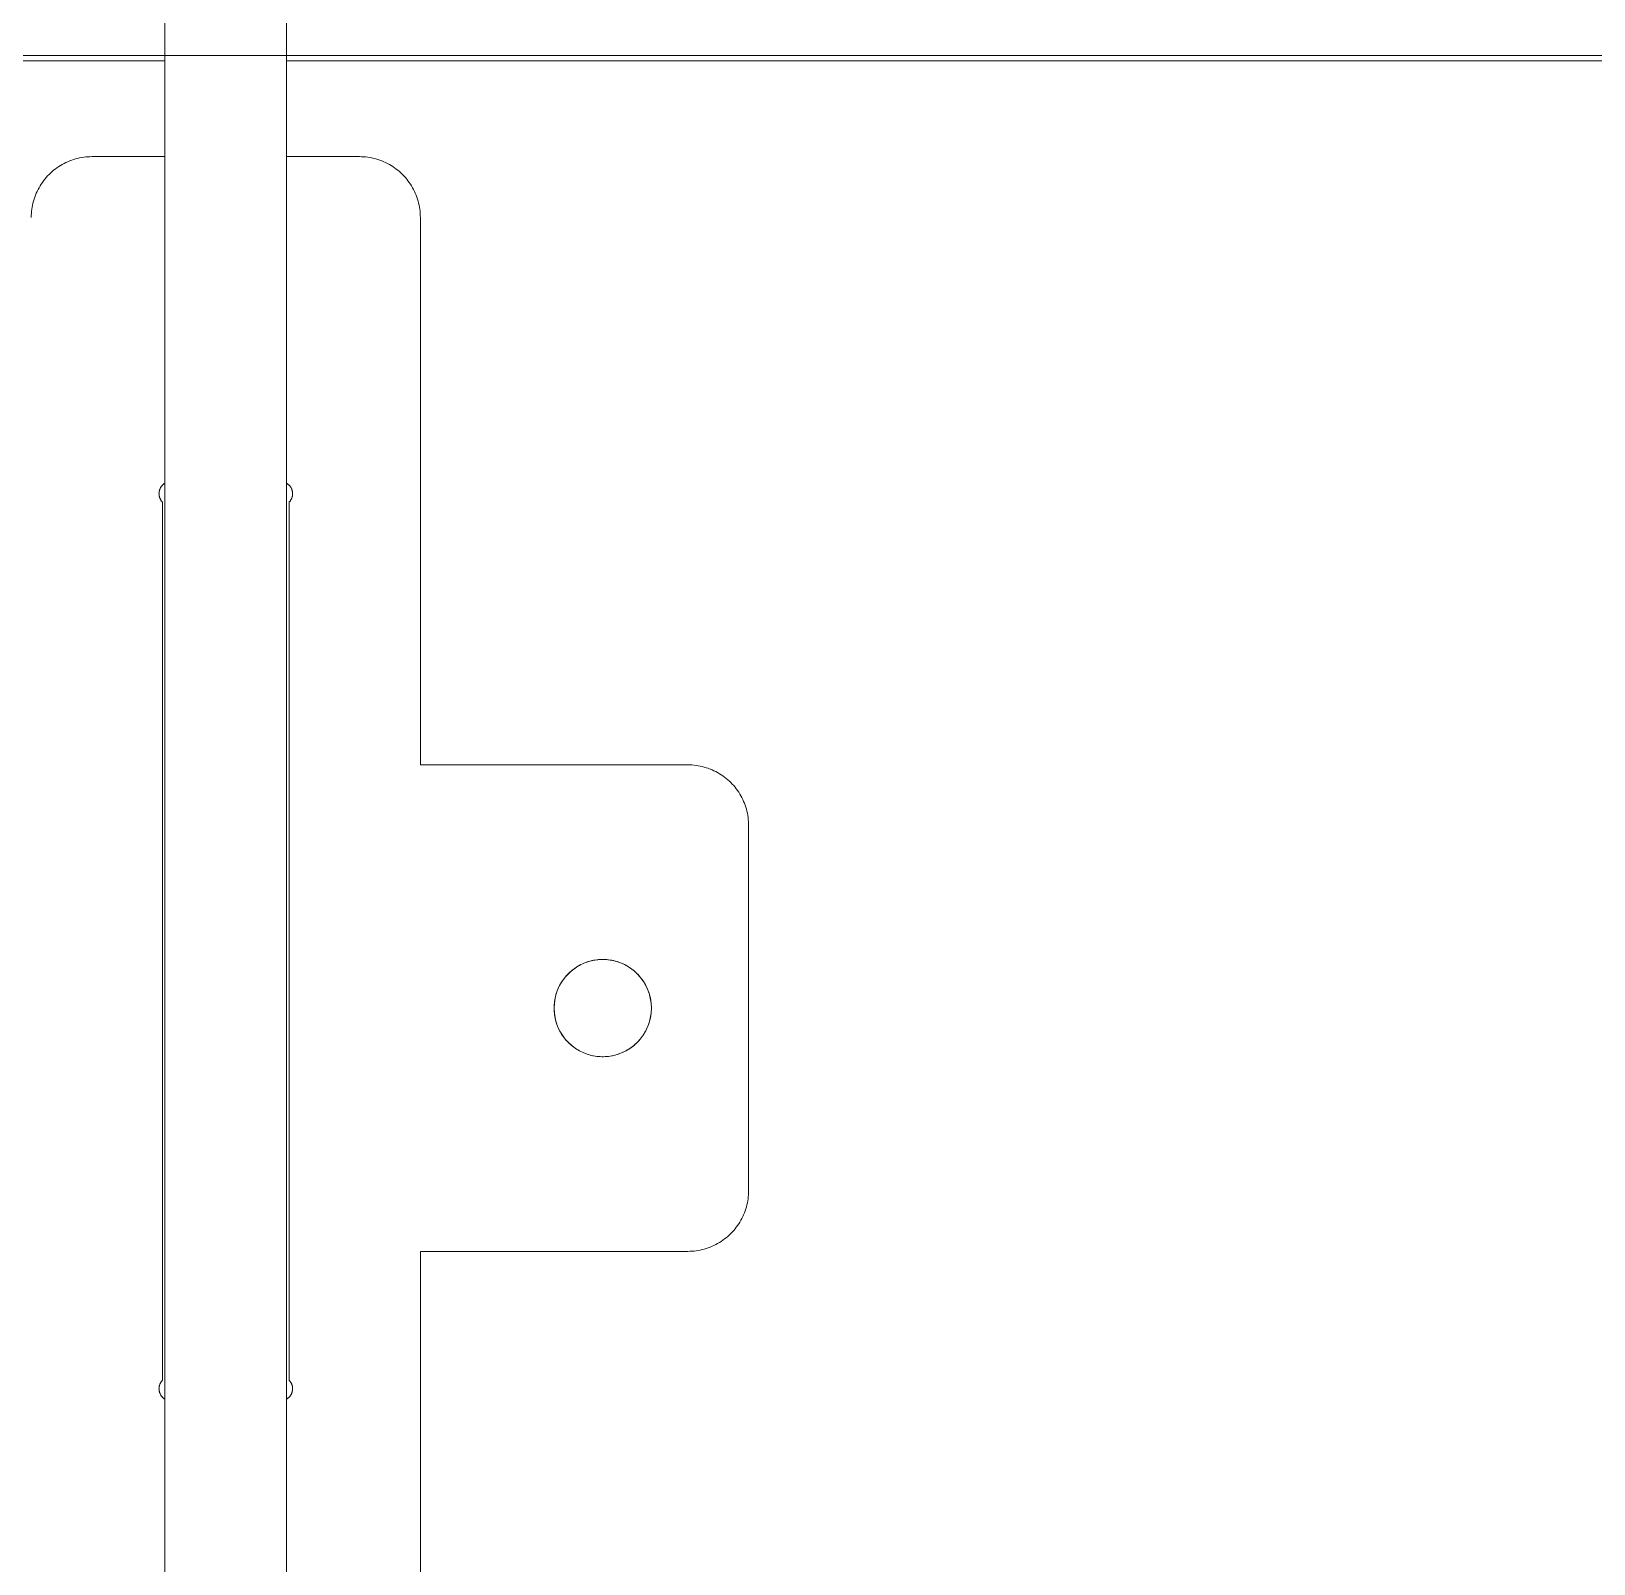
# Model space of a CAD drawing. Header units: inches. Extents: x -12 to 176, y -4 to 123.
# Drawn here: x 35.97 to 41.03, y 15.59 to 20.55 of the extents above; entities that cross this region are included whole.
import ezdxf

# ---------------------------------------------------------------- set-up
doc = ezdxf.new("R2010")
doc.units = ezdxf.units.IN
doc.layers.add('ZANO_R', color=7, linetype='Continuous', lineweight=0)

msp = doc.modelspace()

# ---------------------------------------------------------------- linework, layer by layer
at = {"layer": 'ZANO_R'}
for p, q in [((36.40152, 21.73815), (36.40152, 6.79361)), ((36.79522, 21.73815), (36.79522, 6.79361)), ((3.52747, 20.44977), (36.40152, 20.44977)), ((36.79522, 20.44977), (69.66927, 20.44977)), ((36.12525, 20.13597), (36.11869, 20.13449)), ((36.13185, 20.13722), (36.12525, 20.13597)), ((36.1385, 20.13825), (36.13185, 20.13722)), ((36.14517, 20.13905), (36.1385, 20.13825)), ((36.15187, 20.13963), (36.14517, 20.13905)), ((36.15858, 20.13997), (36.15187, 20.13963)), ((36.1653, 20.14008), (36.15858, 20.13997)), ((36.40152, 20.14008), (36.1653, 20.14008)), ((37.03144, 20.14008), (36.79522, 20.14008)), ((37.03816, 20.13997), (37.03144, 20.14008)), ((37.04488, 20.13963), (37.03816, 20.13997)), ((37.05157, 20.13905), (37.04488, 20.13963)), ((37.05825, 20.13825), (37.05157, 20.13905)), ((37.06489, 20.13722), (37.05825, 20.13825)), ((37.07149, 20.13597), (37.06489, 20.13722)), ((37.07805, 20.13449), (37.07149, 20.13597)), ((36.03094, 20.0871), (36.02611, 20.08243)), ((36.03593, 20.0916), (36.03094, 20.0871)), ((36.04107, 20.09593), (36.03593, 20.0916)), ((36.04636, 20.10008), (36.04107, 20.09593)), ((36.05178, 20.10405), (36.04636, 20.10008)), ((36.05734, 20.10784), (36.05178, 20.10405)), ((36.06302, 20.11143), (36.05734, 20.10784)), ((36.06882, 20.11482), (36.06302, 20.11143)), ((36.07474, 20.11801), (36.06882, 20.11482)), ((36.08076, 20.121), (36.07474, 20.11801)), ((36.08688, 20.12379), (36.08076, 20.121)), ((36.09309, 20.12636), (36.08688, 20.12379)), ((36.09938, 20.12872), (36.09309, 20.12636)), ((36.10575, 20.13086), (36.09938, 20.12872)), ((36.11219, 20.13278), (36.10575, 20.13086)), ((36.11869, 20.13449), (36.11219, 20.13278)), ((37.08455, 20.13278), (37.07805, 20.13449)), ((37.09099, 20.13086), (37.08455, 20.13278)), ((37.09736, 20.12872), (37.09099, 20.13086)), ((37.10366, 20.12636), (37.09736, 20.12872)), ((37.10987, 20.12379), (37.10366, 20.12636)), ((37.11599, 20.121), (37.10987, 20.12379)), ((37.12201, 20.11801), (37.11599, 20.121)), ((37.12792, 20.11482), (37.12201, 20.11801)), ((37.13372, 20.11143), (37.12792, 20.11482)), ((37.13941, 20.10784), (37.13372, 20.11143)), ((37.14496, 20.10405), (37.13941, 20.10784)), ((37.15039, 20.10008), (37.14496, 20.10405)), ((37.15567, 20.09593), (37.15039, 20.10008)), ((37.16081, 20.0916), (37.15567, 20.09593)), ((37.1658, 20.0871), (37.16081, 20.0916)), ((37.17064, 20.08243), (37.1658, 20.0871)), ((35.99052, 20.0338), (35.98753, 20.02778)), ((35.99371, 20.03971), (35.99052, 20.0338)), ((35.99711, 20.04551), (35.99371, 20.03971)), ((36.0007, 20.0512), (35.99711, 20.04551)), ((36.00448, 20.05675), (36.0007, 20.0512)), ((36.00845, 20.06218), (36.00448, 20.05675)), ((36.0126, 20.06746), (36.00845, 20.06218)), ((36.01693, 20.0726), (36.0126, 20.06746)), ((36.02144, 20.07759), (36.01693, 20.0726)), ((36.02611, 20.08243), (36.02144, 20.07759)), ((37.17531, 20.07759), (37.17064, 20.08243)), ((37.17981, 20.0726), (37.17531, 20.07759)), ((37.18414, 20.06746), (37.17981, 20.0726)), ((37.18829, 20.06218), (37.18414, 20.06746)), ((37.19226, 20.05675), (37.18829, 20.06218)), ((37.19605, 20.0512), (37.19226, 20.05675)), ((37.19964, 20.04551), (37.19605, 20.0512)), ((37.20303, 20.03971), (37.19964, 20.04551)), ((37.20622, 20.0338), (37.20303, 20.03971)), ((37.20921, 20.02778), (37.20622, 20.0338)), ((35.97257, 19.98328), (35.97131, 19.97668)), ((35.97405, 19.98984), (35.97257, 19.98328)), ((35.97575, 19.99634), (35.97405, 19.98984)), ((35.97767, 20.00278), (35.97575, 19.99634)), ((35.97982, 20.00915), (35.97767, 20.00278)), ((35.98218, 20.01545), (35.97982, 20.00915)), ((35.98475, 20.02166), (35.98218, 20.01545)), ((35.98753, 20.02778), (35.98475, 20.02166)), ((37.212, 20.02166), (37.20921, 20.02778)), ((37.21457, 20.01545), (37.212, 20.02166)), ((37.21693, 20.00915), (37.21457, 20.01545)), ((37.21907, 20.00278), (37.21693, 20.00915)), ((37.22099, 19.99634), (37.21907, 20.00278)), ((37.2227, 19.98984), (37.22099, 19.99634)), ((37.22418, 19.98328), (37.2227, 19.98984)), ((37.22543, 19.97668), (37.22418, 19.98328)), ((35.96857, 19.94995), (35.96845, 19.94323)), ((35.96891, 19.95667), (35.96857, 19.94995)), ((35.96948, 19.96336), (35.96891, 19.95667)), ((35.97028, 19.97004), (35.96948, 19.96336)), ((35.97131, 19.97668), (35.97028, 19.97004)), ((37.22646, 19.97004), (37.22543, 19.97668)), ((37.22726, 19.96336), (37.22646, 19.97004)), ((37.22784, 19.95667), (37.22726, 19.96336)), ((37.22818, 19.94995), (37.22784, 19.95667)), ((37.22829, 19.94323), (37.22818, 19.94995)), ((37.22829, 18.17158), (37.22829, 19.94323)), ((36.38952, 19.07224), (36.39034, 19.07333)), ((36.39034, 19.07333), (36.39119, 19.07439)), ((36.39119, 19.07439), (36.39208, 19.07543)), ((36.39208, 19.07543), (36.393, 19.07643)), ((36.393, 19.07643), (36.39396, 19.0774)), ((36.39396, 19.0774), (36.39495, 19.07834)), ((36.39495, 19.07834), (36.39597, 19.07924)), ((36.39597, 19.07924), (36.39703, 19.0801)), ((36.39703, 19.0801), (36.39811, 19.08093)), ((36.39811, 19.08093), (36.39922, 19.08172)), ((36.39922, 19.08172), (36.40036, 19.08247)), ((36.40036, 19.08247), (36.40152, 19.08318)), ((36.79522, 19.08318), (36.79638, 19.08248)), ((36.79638, 19.08248), (36.79751, 19.08173)), ((36.79751, 19.08173), (36.79861, 19.08095)), ((36.79861, 19.08095), (36.79969, 19.08012)), ((36.79969, 19.08012), (36.80074, 19.07926)), ((36.80074, 19.07926), (36.80176, 19.07837)), ((36.80176, 19.07837), (36.80274, 19.07744)), ((36.80274, 19.07744), (36.8037, 19.07648)), ((36.8037, 19.07648), (36.80462, 19.07548)), ((36.80462, 19.07548), (36.8055, 19.07446)), ((36.8055, 19.07446), (36.80635, 19.0734)), ((36.80635, 19.0734), (36.80716, 19.07232)), ((36.38212, 19.04925), (36.38214, 19.05062)), ((36.38214, 19.04791), (36.38212, 19.04925)), ((36.38214, 19.05062), (36.38221, 19.05198)), ((36.38221, 19.04657), (36.38214, 19.04791)), ((36.38221, 19.05198), (36.38233, 19.05334)), ((36.38232, 19.04523), (36.38221, 19.04657)), ((36.38248, 19.04389), (36.38232, 19.04523)), ((36.38233, 19.05334), (36.38249, 19.05469)), ((36.38269, 19.04256), (36.38248, 19.04389)), ((36.38249, 19.05469), (36.38271, 19.05604)), ((36.38294, 19.04124), (36.38269, 19.04256)), ((36.38271, 19.05604), (36.38296, 19.05737)), ((36.38324, 19.03993), (36.38294, 19.04124)), ((36.38296, 19.05737), (36.38327, 19.0587)), ((36.38358, 19.03863), (36.38324, 19.03993)), ((36.38327, 19.0587), (36.38362, 19.06002)), ((36.38396, 19.03734), (36.38358, 19.03863)), ((36.38362, 19.06002), (36.38401, 19.06133)), ((36.38439, 19.03607), (36.38396, 19.03734)), ((36.38401, 19.06133), (36.38445, 19.06262)), ((36.38486, 19.03481), (36.38439, 19.03607)), ((36.38445, 19.06262), (36.38494, 19.06389)), ((36.38538, 19.03357), (36.38486, 19.03481)), ((36.38494, 19.06389), (36.38547, 19.06515)), ((36.38593, 19.03234), (36.38538, 19.03357)), ((36.38547, 19.06515), (36.38604, 19.06638)), ((36.38653, 19.03114), (36.38593, 19.03234)), ((36.38604, 19.06638), (36.38665, 19.0676)), ((36.38717, 19.02996), (36.38653, 19.03114)), ((36.38665, 19.0676), (36.38731, 19.0688)), ((36.38785, 19.0288), (36.38717, 19.02996)), ((36.38731, 19.0688), (36.38801, 19.06997)), ((36.38857, 19.02766), (36.38785, 19.0288)), ((36.38801, 19.06997), (36.38874, 19.07112)), ((36.38932, 19.02655), (36.38857, 19.02766)), ((36.38874, 19.07112), (36.38952, 19.07224)), ((36.39012, 19.02546), (36.38932, 19.02655)), ((36.39095, 19.02441), (36.39012, 19.02546)), ((36.39181, 19.02338), (36.39095, 19.02441)), ((36.39271, 19.02238), (36.39181, 19.02338)), ((36.39365, 19.02141), (36.39271, 19.02238)), ((36.80404, 19.02239), (36.8031, 19.02141)), ((36.80495, 19.02339), (36.80404, 19.02239)), ((36.80582, 19.02443), (36.80495, 19.02339)), ((36.80665, 19.0255), (36.80582, 19.02443)), ((36.80745, 19.02659), (36.80665, 19.0255)), ((36.80716, 19.07232), (36.80794, 19.0712)), ((36.80821, 19.02771), (36.80745, 19.02659)), ((36.80794, 19.0712), (36.80868, 19.07007)), ((36.80894, 19.02886), (36.80821, 19.02771)), ((36.80868, 19.07007), (36.80937, 19.0689)), ((36.80962, 19.03003), (36.80894, 19.02886)), ((36.80937, 19.0689), (36.81003, 19.06772)), ((36.81026, 19.03123), (36.80962, 19.03003)), ((36.81003, 19.06772), (36.81064, 19.06651)), ((36.81086, 19.03244), (36.81026, 19.03123)), ((36.81064, 19.06651), (36.81122, 19.06528)), ((36.81142, 19.03368), (36.81086, 19.03244)), ((36.81122, 19.06528), (36.81175, 19.06404)), ((36.81193, 19.03493), (36.81142, 19.03368)), ((36.81175, 19.06404), (36.81223, 19.06277)), ((36.8124, 19.0362), (36.81193, 19.03493)), ((36.81223, 19.06277), (36.81268, 19.06149)), ((36.81283, 19.03749), (36.8124, 19.0362)), ((36.81268, 19.06149), (36.81308, 19.0602)), ((36.81321, 19.03879), (36.81283, 19.03749)), ((36.81308, 19.0602), (36.81343, 19.05889)), ((36.81355, 19.0401), (36.81321, 19.03879)), ((36.81343, 19.05889), (36.81374, 19.05757)), ((36.81384, 19.04142), (36.81355, 19.0401)), ((36.81374, 19.05757), (36.814, 19.05624)), ((36.81409, 19.04275), (36.81384, 19.04142)), ((36.814, 19.05624), (36.81422, 19.0549)), ((36.81429, 19.04409), (36.81409, 19.04275)), ((36.81422, 19.0549), (36.81439, 19.05356)), ((36.81444, 19.04544), (36.81429, 19.04409)), ((36.81439, 19.05356), (36.81452, 19.05221)), ((36.81455, 19.04679), (36.81444, 19.04544)), ((36.81452, 19.05221), (36.8146, 19.05086)), ((36.81461, 19.04815), (36.81455, 19.04679)), ((36.8146, 19.05086), (36.81463, 19.0495)), ((36.81463, 19.0495), (36.81461, 19.04815)), ((36.39365, 16.18001), (36.39365, 19.02141)), ((36.8031, 19.02141), (36.8031, 16.18001)), ((38.09444, 18.17158), (37.22829, 18.17158)), ((38.10116, 18.17146), (38.09444, 18.17158)), ((38.10787, 18.17112), (38.10116, 18.17146)), ((38.11457, 18.17055), (38.10787, 18.17112)), ((38.12124, 18.16974), (38.11457, 18.17055)), ((38.12788, 18.16872), (38.12124, 18.16974)), ((38.13449, 18.16746), (38.12788, 18.16872)), ((38.14104, 18.16598), (38.13449, 18.16746)), ((38.14755, 18.16428), (38.14104, 18.16598)), ((38.15399, 18.16235), (38.14755, 18.16428)), ((38.16036, 18.16021), (38.15399, 18.16235)), ((38.16665, 18.15785), (38.16036, 18.16021)), ((38.17286, 18.15528), (38.16665, 18.15785)), ((38.17898, 18.1525), (38.17286, 18.15528)), ((38.185, 18.14951), (38.17898, 18.1525)), ((38.19092, 18.14631), (38.185, 18.14951)), ((38.19672, 18.14292), (38.19092, 18.14631)), ((38.2024, 18.13933), (38.19672, 18.14292)), ((38.20796, 18.13555), (38.2024, 18.13933)), ((38.21338, 18.13158), (38.20796, 18.13555)), ((38.21867, 18.12743), (38.21338, 18.13158)), ((38.22381, 18.1231), (38.21867, 18.12743)), ((38.2288, 18.11859), (38.22381, 18.1231)), ((38.23363, 18.11392), (38.2288, 18.11859)), ((38.2383, 18.10909), (38.23363, 18.11392)), ((38.24281, 18.1041), (38.2383, 18.10909)), ((38.24714, 18.09896), (38.24281, 18.1041)), ((38.25129, 18.09367), (38.24714, 18.09896)), ((38.25526, 18.08825), (38.25129, 18.09367)), ((38.25904, 18.08269), (38.25526, 18.08825)), ((38.26263, 18.07701), (38.25904, 18.08269)), ((38.26602, 18.07121), (38.26263, 18.07701)), ((38.26922, 18.06529), (38.26602, 18.07121)), ((38.27221, 18.05927), (38.26922, 18.06529)), ((38.27499, 18.05315), (38.27221, 18.05927)), ((38.27756, 18.04694), (38.27499, 18.05315)), ((38.27992, 18.04065), (38.27756, 18.04694)), ((38.28206, 18.03428), (38.27992, 18.04065)), ((38.28399, 18.02784), (38.28206, 18.03428)), ((38.28569, 18.02133), (38.28399, 18.02784)), ((38.28717, 18.01478), (38.28569, 18.02133)), ((38.28842, 18.00817), (38.28717, 18.01478)), ((38.28945, 18.00153), (38.28842, 18.00817)), ((38.29026, 17.99486), (38.28945, 18.00153)), ((38.29083, 17.98816), (38.29026, 17.99486)), ((38.29117, 17.98145), (38.29083, 17.98816)), ((38.29129, 17.97473), (38.29117, 17.98145)), ((38.29129, 16.79362), (38.29129, 17.97473)), ((37.71647, 17.50384), (37.72066, 17.5073)), ((37.72066, 17.5073), (37.72497, 17.51061)), ((37.72497, 17.51061), (37.72939, 17.51378)), ((37.72939, 17.51378), (37.73391, 17.51679)), ((37.73391, 17.51679), (37.73854, 17.51964)), ((37.73854, 17.51964), (37.74326, 17.52233)), ((37.74326, 17.52233), (37.74808, 17.52486)), ((37.74808, 17.52486), (37.75298, 17.52722)), ((37.75298, 17.52722), (37.75795, 17.52941)), ((37.75795, 17.52941), (37.763, 17.53142)), ((37.763, 17.53142), (37.76812, 17.53326)), ((37.76812, 17.53326), (37.77329, 17.53492)), ((37.77329, 17.53492), (37.77852, 17.53641)), ((37.77852, 17.53641), (37.7838, 17.53771)), ((37.7838, 17.53771), (37.78912, 17.53883)), ((37.78912, 17.53883), (37.79448, 17.53976)), ((37.79448, 17.53976), (37.79986, 17.54051)), ((37.79986, 17.54051), (37.80527, 17.54107)), ((37.80527, 17.54107), (37.81069, 17.54145)), ((37.81069, 17.54145), (37.81613, 17.54163)), ((37.81613, 17.54163), (37.82156, 17.54163)), ((37.82156, 17.54163), (37.827, 17.54145)), ((37.827, 17.54145), (37.83242, 17.54107)), ((37.83242, 17.54107), (37.83783, 17.54051)), ((37.83783, 17.54051), (37.84321, 17.53976)), ((37.84321, 17.53976), (37.84857, 17.53883)), ((37.84857, 17.53883), (37.85389, 17.53771)), ((37.85389, 17.53771), (37.85917, 17.53641)), ((37.85917, 17.53641), (37.8644, 17.53492)), ((37.8644, 17.53492), (37.86957, 17.53326)), ((37.86957, 17.53326), (37.87469, 17.53142)), ((37.87469, 17.53142), (37.87974, 17.52941)), ((37.87974, 17.52941), (37.88471, 17.52722)), ((37.88471, 17.52722), (37.88961, 17.52486)), ((37.88961, 17.52486), (37.89443, 17.52233)), ((37.89443, 17.52233), (37.89915, 17.51964)), ((37.89915, 17.51964), (37.90378, 17.51679)), ((37.90378, 17.51679), (37.9083, 17.51378)), ((37.9083, 17.51378), (37.91272, 17.51061)), ((37.91272, 17.51061), (37.91703, 17.5073)), ((37.91703, 17.5073), (37.92122, 17.50384)), ((37.67696, 17.4525), (37.6794, 17.45736)), ((37.6794, 17.45736), (37.68201, 17.46213)), ((37.68201, 17.46213), (37.68479, 17.46681)), ((37.68479, 17.46681), (37.68772, 17.47138)), ((37.68772, 17.47138), (37.69081, 17.47586)), ((37.69081, 17.47586), (37.69405, 17.48022)), ((37.69405, 17.48022), (37.69744, 17.48447)), ((37.69744, 17.48447), (37.70097, 17.4886)), ((37.70097, 17.4886), (37.70464, 17.49261)), ((37.70464, 17.49261), (37.70846, 17.49649)), ((37.70846, 17.49649), (37.7124, 17.50023)), ((37.7124, 17.50023), (37.71647, 17.50384)), ((37.92122, 17.50384), (37.92529, 17.50023)), ((37.92529, 17.50023), (37.92924, 17.49649)), ((37.92924, 17.49649), (37.93305, 17.49261)), ((37.93305, 17.49261), (37.93672, 17.4886)), ((37.93672, 17.4886), (37.94026, 17.48447)), ((37.94026, 17.48447), (37.94365, 17.48022)), ((37.94365, 17.48022), (37.94689, 17.47586)), ((37.94689, 17.47586), (37.94997, 17.47138)), ((37.94997, 17.47138), (37.95291, 17.46681)), ((37.95291, 17.46681), (37.95568, 17.46213)), ((37.95568, 17.46213), (37.95829, 17.45736)), ((37.95829, 17.45736), (37.96073, 17.4525)), ((37.66221, 17.40046), (37.66286, 17.40585)), ((37.66286, 17.40585), (37.66371, 17.41122)), ((37.66371, 17.41122), (37.66473, 17.41656)), ((37.66473, 17.41656), (37.66594, 17.42186)), ((37.66594, 17.42186), (37.66733, 17.42712)), ((37.66733, 17.42712), (37.66891, 17.43232)), ((37.66891, 17.43232), (37.67066, 17.43747)), ((37.67066, 17.43747), (37.67258, 17.44255)), ((37.67258, 17.44255), (37.67469, 17.44757)), ((37.67469, 17.44757), (37.67696, 17.4525)), ((37.96073, 17.4525), (37.963, 17.44757)), ((37.963, 17.44757), (37.96511, 17.44255)), ((37.96511, 17.44255), (37.96703, 17.43747)), ((37.96703, 17.43747), (37.96879, 17.43232)), ((37.96879, 17.43232), (37.97036, 17.42712)), ((37.97036, 17.42712), (37.97175, 17.42186)), ((37.97175, 17.42186), (37.97296, 17.41656)), ((37.97296, 17.41656), (37.97399, 17.41122)), ((37.97399, 17.41122), (37.97483, 17.40585)), ((37.97483, 17.40585), (37.97548, 17.40046)), ((37.66137, 17.38418), (37.66146, 17.38961)), ((37.66146, 17.37874), (37.66137, 17.38418)), ((37.66146, 17.38961), (37.66174, 17.39504)), ((37.66174, 17.37331), (37.66146, 17.37874)), ((37.66174, 17.39504), (37.66221, 17.40046)), ((37.66221, 17.36789), (37.66174, 17.37331)), ((37.66286, 17.3625), (37.66221, 17.36789)), ((37.66371, 17.35713), (37.66286, 17.3625)), ((37.66473, 17.35179), (37.66371, 17.35713)), ((37.97399, 17.35713), (37.97296, 17.35179)), ((37.97483, 17.3625), (37.97399, 17.35713)), ((37.97548, 17.36789), (37.97483, 17.3625)), ((37.97548, 17.40046), (37.97595, 17.39504)), ((37.97595, 17.37331), (37.97548, 17.36789)), ((37.97595, 17.39504), (37.97623, 17.38961)), ((37.97623, 17.37874), (37.97595, 17.37331)), ((37.97623, 17.38961), (37.97633, 17.38418)), ((37.97633, 17.38418), (37.97623, 17.37874)), ((37.66594, 17.34649), (37.66473, 17.35179)), ((37.66733, 17.34123), (37.66594, 17.34649)), ((37.66891, 17.33603), (37.66733, 17.34123)), ((37.67066, 17.33088), (37.66891, 17.33603)), ((37.67258, 17.3258), (37.67066, 17.33088)), ((37.67469, 17.32079), (37.67258, 17.3258)), ((37.67696, 17.31585), (37.67469, 17.32079)), ((37.6794, 17.31099), (37.67696, 17.31585)), ((37.68201, 17.30622), (37.6794, 17.31099)), ((37.68479, 17.30155), (37.68201, 17.30622)), ((37.95568, 17.30622), (37.95291, 17.30155)), ((37.95829, 17.31099), (37.95568, 17.30622)), ((37.96073, 17.31585), (37.95829, 17.31099)), ((37.963, 17.32079), (37.96073, 17.31585)), ((37.96511, 17.3258), (37.963, 17.32079)), ((37.96703, 17.33088), (37.96511, 17.3258)), ((37.96879, 17.33603), (37.96703, 17.33088)), ((37.97036, 17.34123), (37.96879, 17.33603)), ((37.97175, 17.34649), (37.97036, 17.34123)), ((37.97296, 17.35179), (37.97175, 17.34649)), ((37.68772, 17.29697), (37.68479, 17.30155)), ((37.69081, 17.29249), (37.68772, 17.29697)), ((37.69405, 17.28813), (37.69081, 17.29249)), ((37.69744, 17.28388), (37.69405, 17.28813)), ((37.70097, 17.27975), (37.69744, 17.28388)), ((37.70464, 17.27574), (37.70097, 17.27975)), ((37.70846, 17.27186), (37.70464, 17.27574)), ((37.7124, 17.26812), (37.70846, 17.27186)), ((37.71647, 17.26452), (37.7124, 17.26812)), ((37.72066, 17.26105), (37.71647, 17.26452)), ((37.72497, 17.25774), (37.72066, 17.26105)), ((37.72939, 17.25457), (37.72497, 17.25774)), ((37.73391, 17.25156), (37.72939, 17.25457)), ((37.73854, 17.24871), (37.73391, 17.25156)), ((37.90378, 17.25156), (37.89915, 17.24871)), ((37.9083, 17.25457), (37.90378, 17.25156)), ((37.91272, 17.25774), (37.9083, 17.25457)), ((37.91703, 17.26105), (37.91272, 17.25774)), ((37.92122, 17.26452), (37.91703, 17.26105)), ((37.92529, 17.26812), (37.92122, 17.26452)), ((37.92924, 17.27186), (37.92529, 17.26812)), ((37.93305, 17.27574), (37.92924, 17.27186)), ((37.93672, 17.27975), (37.93305, 17.27574)), ((37.94026, 17.28388), (37.93672, 17.27975)), ((37.94365, 17.28813), (37.94026, 17.28388)), ((37.94689, 17.29249), (37.94365, 17.28813)), ((37.94997, 17.29697), (37.94689, 17.29249)), ((37.95291, 17.30155), (37.94997, 17.29697)), ((37.74326, 17.24602), (37.73854, 17.24871)), ((37.74808, 17.24349), (37.74326, 17.24602)), ((37.75298, 17.24113), (37.74808, 17.24349)), ((37.75795, 17.23894), (37.75298, 17.24113)), ((37.763, 17.23693), (37.75795, 17.23894)), ((37.76812, 17.23509), (37.763, 17.23693)), ((37.77329, 17.23343), (37.76812, 17.23509)), ((37.77852, 17.23194), (37.77329, 17.23343)), ((37.7838, 17.23064), (37.77852, 17.23194)), ((37.78912, 17.22953), (37.7838, 17.23064)), ((37.79448, 17.22859), (37.78912, 17.22953)), ((37.79986, 17.22784), (37.79448, 17.22859)), ((37.80527, 17.22728), (37.79986, 17.22784)), ((37.81069, 17.22691), (37.80527, 17.22728)), ((37.81613, 17.22672), (37.81069, 17.22691)), ((37.82156, 17.22672), (37.81613, 17.22672)), ((37.827, 17.22691), (37.82156, 17.22672)), ((37.83242, 17.22728), (37.827, 17.22691)), ((37.83783, 17.22784), (37.83242, 17.22728)), ((37.84321, 17.22859), (37.83783, 17.22784)), ((37.84857, 17.22953), (37.84321, 17.22859)), ((37.85389, 17.23064), (37.84857, 17.22953)), ((37.85917, 17.23194), (37.85389, 17.23064)), ((37.8644, 17.23343), (37.85917, 17.23194)), ((37.86957, 17.23509), (37.8644, 17.23343)), ((37.87469, 17.23693), (37.86957, 17.23509)), ((37.87974, 17.23894), (37.87469, 17.23693)), ((37.88471, 17.24113), (37.87974, 17.23894)), ((37.88961, 17.24349), (37.88471, 17.24113)), ((37.89443, 17.24602), (37.88961, 17.24349)), ((37.89915, 17.24871), (37.89443, 17.24602)), ((38.28399, 16.74051), (38.28569, 16.74702)), ((38.28569, 16.74702), (38.28717, 16.75357)), ((38.28717, 16.75357), (38.28842, 16.76018)), ((38.28842, 16.76018), (38.28945, 16.76682)), ((38.28945, 16.76682), (38.29026, 16.77349)), ((38.29026, 16.77349), (38.29083, 16.78019)), ((38.29083, 16.78019), (38.29117, 16.7869)), ((38.29117, 16.7869), (38.29129, 16.79362)), ((38.26263, 16.69134), (38.26602, 16.69715)), ((38.26602, 16.69715), (38.26922, 16.70306)), ((38.26922, 16.70306), (38.27221, 16.70908)), ((38.27221, 16.70908), (38.27499, 16.7152)), ((38.27499, 16.7152), (38.27756, 16.72141)), ((38.27756, 16.72141), (38.27992, 16.7277)), ((38.27992, 16.7277), (38.28206, 16.73407)), ((38.28206, 16.73407), (38.28399, 16.74051)), ((38.21867, 16.64092), (38.22381, 16.64526)), ((38.22381, 16.64526), (38.2288, 16.64976)), ((38.2288, 16.64976), (38.23363, 16.65443)), ((38.23363, 16.65443), (38.2383, 16.65926)), ((38.2383, 16.65926), (38.24281, 16.66425)), ((38.24281, 16.66425), (38.24714, 16.66939)), ((38.24714, 16.66939), (38.25129, 16.67468)), ((38.25129, 16.67468), (38.25526, 16.6801)), ((38.25526, 16.6801), (38.25904, 16.68566)), ((38.25904, 16.68566), (38.26263, 16.69134)), ((37.22829, 9.39204), (37.22829, 16.59677)), ((37.22829, 16.59677), (38.09444, 16.59677)), ((38.09444, 16.59677), (38.10116, 16.59689)), ((38.10116, 16.59689), (38.10787, 16.59723)), ((38.10787, 16.59723), (38.11457, 16.59781)), ((38.11457, 16.59781), (38.12124, 16.59861)), ((38.12124, 16.59861), (38.12788, 16.59964)), ((38.12788, 16.59964), (38.13449, 16.60089)), ((38.13449, 16.60089), (38.14104, 16.60237)), ((38.14104, 16.60237), (38.14755, 16.60407)), ((38.14755, 16.60407), (38.15399, 16.606)), ((38.15399, 16.606), (38.16036, 16.60814)), ((38.16036, 16.60814), (38.16665, 16.6105)), ((38.16665, 16.6105), (38.17286, 16.61307)), ((38.17286, 16.61307), (38.17898, 16.61585)), ((38.17898, 16.61585), (38.185, 16.61884)), ((38.185, 16.61884), (38.19092, 16.62204)), ((38.19092, 16.62204), (38.19672, 16.62543)), ((38.19672, 16.62543), (38.2024, 16.62902)), ((38.2024, 16.62902), (38.20796, 16.6328)), ((38.20796, 16.6328), (38.21338, 16.63677)), ((38.21338, 16.63677), (38.21867, 16.64092)), ((36.38212, 16.15217), (36.38214, 16.15352)), ((36.38214, 16.15081), (36.38212, 16.15217)), ((36.38214, 16.15352), (36.38221, 16.15486)), ((36.38221, 16.14945), (36.38214, 16.15081)), ((36.38221, 16.15486), (36.38232, 16.1562)), ((36.38233, 16.14809), (36.38221, 16.14945)), ((36.38232, 16.1562), (36.38248, 16.15753)), ((36.38249, 16.14673), (36.38233, 16.14809)), ((36.38248, 16.15753), (36.38269, 16.15886)), ((36.38271, 16.14539), (36.38249, 16.14673)), ((36.38269, 16.15886), (36.38294, 16.16018)), ((36.38296, 16.14405), (36.38271, 16.14539)), ((36.38294, 16.16018), (36.38324, 16.16149)), ((36.38327, 16.14272), (36.38296, 16.14405)), ((36.38324, 16.16149), (36.38358, 16.16279)), ((36.38362, 16.1414), (36.38327, 16.14272)), ((36.38358, 16.16279), (36.38396, 16.16408)), ((36.38401, 16.1401), (36.38362, 16.1414)), ((36.38396, 16.16408), (36.38439, 16.16536)), ((36.38445, 16.13881), (36.38401, 16.1401)), ((36.38439, 16.16536), (36.38486, 16.16661)), ((36.38494, 16.13753), (36.38445, 16.13881)), ((36.38486, 16.16661), (36.38538, 16.16786)), ((36.38538, 16.16786), (36.38593, 16.16908)), ((36.38593, 16.16908), (36.38653, 16.17028)), ((36.38653, 16.17028), (36.38717, 16.17147)), ((36.38717, 16.17147), (36.38785, 16.17263)), ((36.38785, 16.17263), (36.38857, 16.17376)), ((36.38857, 16.17376), (36.38932, 16.17487)), ((36.38932, 16.17487), (36.39012, 16.17596)), ((36.39012, 16.17596), (36.39095, 16.17702)), ((36.39095, 16.17702), (36.39181, 16.17805)), ((36.39181, 16.17805), (36.39271, 16.17904)), ((36.39271, 16.17904), (36.39365, 16.18001)), ((36.8031, 16.18001), (36.80404, 16.17904)), ((36.80404, 16.17904), (36.80495, 16.17803)), ((36.80495, 16.17803), (36.80582, 16.17699)), ((36.80582, 16.17699), (36.80665, 16.17593)), ((36.80665, 16.17593), (36.80745, 16.17483)), ((36.80745, 16.17483), (36.80821, 16.17371)), ((36.80821, 16.17371), (36.80894, 16.17256)), ((36.80894, 16.17256), (36.80962, 16.17139)), ((36.80962, 16.17139), (36.81026, 16.1702)), ((36.81026, 16.1702), (36.81086, 16.16898)), ((36.81086, 16.16898), (36.81142, 16.16775)), ((36.81142, 16.16775), (36.81193, 16.16649)), ((36.81223, 16.13865), (36.81175, 16.13739)), ((36.81193, 16.16649), (36.8124, 16.16522)), ((36.81268, 16.13993), (36.81223, 16.13865)), ((36.8124, 16.16522), (36.81283, 16.16394)), ((36.81308, 16.14123), (36.81268, 16.13993)), ((36.81283, 16.16394), (36.81321, 16.16264)), ((36.81343, 16.14254), (36.81308, 16.14123)), ((36.81321, 16.16264), (36.81355, 16.16132)), ((36.81374, 16.14385), (36.81343, 16.14254)), ((36.81355, 16.16132), (36.81384, 16.16)), ((36.814, 16.14518), (36.81374, 16.14385)), ((36.81384, 16.16), (36.81409, 16.15867)), ((36.81422, 16.14652), (36.814, 16.14518)), ((36.81409, 16.15867), (36.81429, 16.15733)), ((36.81439, 16.14787), (36.81422, 16.14652)), ((36.81429, 16.15733), (36.81444, 16.15598)), ((36.81452, 16.14921), (36.81439, 16.14787)), ((36.81444, 16.15598), (36.81455, 16.15463)), ((36.8146, 16.15057), (36.81452, 16.14921)), ((36.81455, 16.15463), (36.81461, 16.15328)), ((36.81463, 16.15192), (36.8146, 16.15057)), ((36.81461, 16.15328), (36.81463, 16.15192)), ((36.38547, 16.13628), (36.38494, 16.13753)), ((36.38604, 16.13504), (36.38547, 16.13628)), ((36.38665, 16.13382), (36.38604, 16.13504)), ((36.38731, 16.13263), (36.38665, 16.13382)), ((36.38801, 16.13145), (36.38731, 16.13263)), ((36.38874, 16.13031), (36.38801, 16.13145)), ((36.38952, 16.12919), (36.38874, 16.13031)), ((36.39034, 16.12809), (36.38952, 16.12919)), ((36.39119, 16.12703), (36.39034, 16.12809)), ((36.39208, 16.126), (36.39119, 16.12703)), ((36.393, 16.12499), (36.39208, 16.126)), ((36.39396, 16.12402), (36.393, 16.12499)), ((36.39495, 16.12309), (36.39396, 16.12402)), ((36.39597, 16.12219), (36.39495, 16.12309)), ((36.39703, 16.12132), (36.39597, 16.12219)), ((36.39811, 16.12049), (36.39703, 16.12132)), ((36.39922, 16.1197), (36.39811, 16.12049)), ((36.40036, 16.11895), (36.39922, 16.1197)), ((36.40152, 16.11824), (36.40036, 16.11895)), ((36.79638, 16.11895), (36.79522, 16.11824)), ((36.79751, 16.11969), (36.79638, 16.11895)), ((36.79861, 16.12048), (36.79751, 16.11969)), ((36.79969, 16.1213), (36.79861, 16.12048)), ((36.80074, 16.12216), (36.79969, 16.1213)), ((36.80176, 16.12305), (36.80074, 16.12216)), ((36.80274, 16.12398), (36.80176, 16.12305)), ((36.8037, 16.12495), (36.80274, 16.12398)), ((36.80462, 16.12594), (36.8037, 16.12495)), ((36.8055, 16.12697), (36.80462, 16.12594)), ((36.80635, 16.12802), (36.8055, 16.12697)), ((36.80716, 16.12911), (36.80635, 16.12802)), ((36.80794, 16.13022), (36.80716, 16.12911)), ((36.80868, 16.13136), (36.80794, 16.13022)), ((36.80937, 16.13252), (36.80868, 16.13136)), ((36.81003, 16.1337), (36.80937, 16.13252)), ((36.81064, 16.13491), (36.81003, 16.1337)), ((36.81122, 16.13614), (36.81064, 16.13491)), ((36.81175, 16.13739), (36.81122, 16.13614))]:
    msp.add_line(p, q, dxfattribs=at)
msp.add_lwpolyline([(-3.24405, 20.46778), (76.4408, 20.46778), (76.4408, 4.71973), (-3.24405, 4.71973)], close=True, dxfattribs=at)
msp.add_circle((37.81884, 17.38419), 0.15748, dxfattribs=at)

doc.saveas('drawing.dxf')
